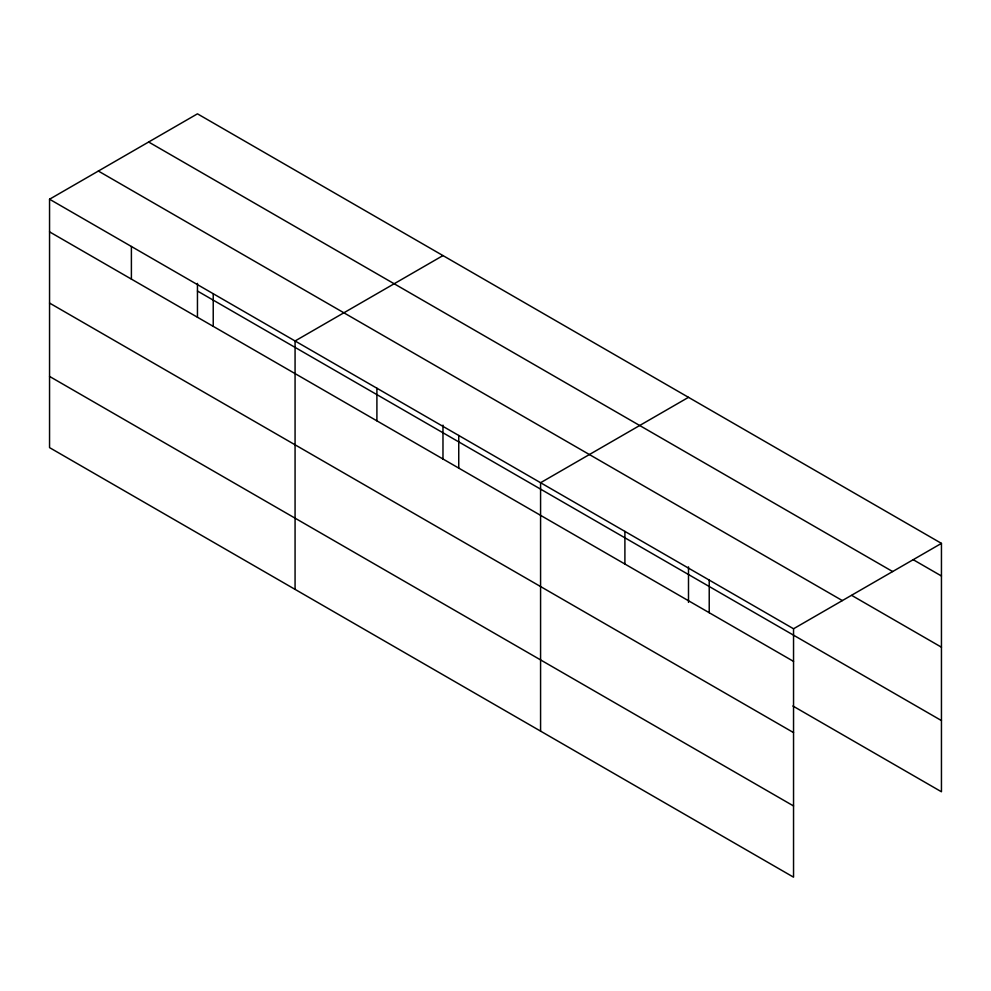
<?xml version="1.0" encoding="UTF-8"?>
<svg xmlns="http://www.w3.org/2000/svg" width="991" height="991" viewBox="0 0 991 991"><rect width="100%" height="100%" fill="white"/><g stroke="black" fill="none" stroke-linecap="round" stroke-linejoin="round"><path stroke-width="1.49" d="M793.543 732.597L793.543 628.765L49.55 199.228L49.55 447.622L793.543 877.171L793.543 732.597L49.55 303.06M792.887 706.001L941.45 791.772L941.45 543.378L197.457 113.829L49.55 199.228M442.977 255.579L295.07 340.978L295.07 589.372M688.497 397.329L540.578 482.728L540.578 731.123M793.543 628.765L941.45 543.378M913.343 559.766L941.45 575.994M148.65 142.01L892.643 571.547M851.777 595.43L941.45 647.197M98.357 171.047L842.35 600.583M197.457 291.032L941.45 720.568M49.55 231.857L793.543 661.393M49.55 376.419L793.543 805.956M709.222 580.082L709.222 612.711M688.497 566.877L688.497 602.379M624.9 531.411L624.9 564.028M458.746 435.47L458.746 468.099M442.977 425.127L442.977 459.093M376.902 388.224L376.902 420.853M213.226 293.732L213.226 326.349M197.457 283.389L197.457 317.343M131.394 246.474L131.394 279.103"/></g></svg>
